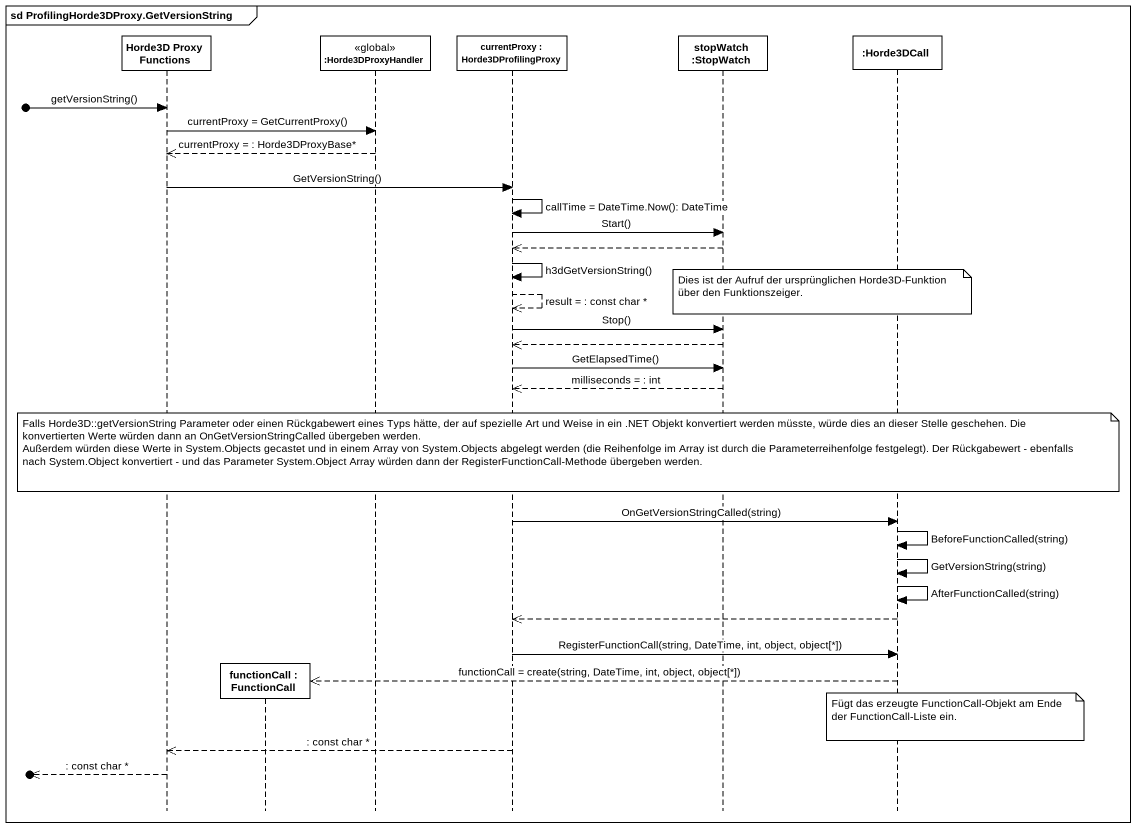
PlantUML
@startuml
mainframe sd ProfilingHorde3DProxy.GetVersionString
hide footbox
participant "Horde3D Proxy Functions" as Horde3D_Proxy_Functions
participant "functionCall : FunctionCall" as functionCall
participant ":Horde3DProxyHandler" as Horde3DProxyHandler <<global>>
participant "currentProxy : Horde3DProfilingProxy" as currentProxy
participant "stopWatch :StopWatch" as stopWatch_StopWatch
participant ":Horde3DCall" as Horde3DCall

[o-> Horde3D_Proxy_Functions : getVersionString()
Horde3D_Proxy_Functions -> Horde3DProxyHandler : currentProxy = GetCurrentProxy()
Horde3DProxyHandler -->> Horde3D_Proxy_Functions : currentProxy = : Horde3DProxyBase*
Horde3D_Proxy_Functions -> currentProxy : GetVersionString()
currentProxy -> currentProxy : callTime = DateTime.Now(): DateTime
currentProxy -> stopWatch_StopWatch : Start()
stopWatch_StopWatch -->> currentProxy
currentProxy -> currentProxy : h3dGetVersionString()
note over Horde3DCall : Dies ist der Aufruf der ursprünglichen Horde3D-Funktion über den Funktionszeiger.
currentProxy -->> currentProxy : result = : const char *
currentProxy -> stopWatch_StopWatch : Stop()
stopWatch_StopWatch -->> currentProxy
currentProxy -> stopWatch_StopWatch : GetElapsedTime()
stopWatch_StopWatch -->> currentProxy : milliseconds = : int
note over currentProxy
  Falls Horde3D::getVersionString Parameter oder einen Rückgabewert eines Typs hätte, der auf spezielle Art und Weise in ein .NET Objekt konvertiert werden müsste, würde dies an dieser Stelle geschehen. Die konvertierten Werte würden dann an OnGetVersionStringCalled übergeben werden.
  Außerdem würden diese Werte in System.Objects gecastet und in einem Array von System.Objects abgelegt werden (die Reihenfolge im Array ist durch die Parameterreihenfolge festgelegt). Der Rückgabewert - ebenfalls nach System.Object konvertiert - und das Parameter System.Object Array würden dann der RegisterFunctionCall-Methode übergeben werden.
end note
currentProxy -> Horde3DCall : OnGetVersionStringCalled(string)
Horde3DCall -> Horde3DCall : BeforeFunctionCalled(string)
Horde3DCall -> Horde3DCall : GetVersionString(string)
Horde3DCall -> Horde3DCall : AfterFunctionCalled(string)
Horde3DCall -->> currentProxy
currentProxy -> Horde3DCall : RegisterFunctionCall(string, DateTime, int, object, object[*])
Horde3DCall -->> functionCall ** : functionCall = create(string, DateTime, int, object, object[*])
note over Horde3DCall : Fügt das erzeugte FunctionCall-Objekt am Ende der FunctionCall-Liste ein.
currentProxy -->> Horde3D_Proxy_Functions : : const char *
[o<<-- Horde3D_Proxy_Functions : : const char *
@enduml
